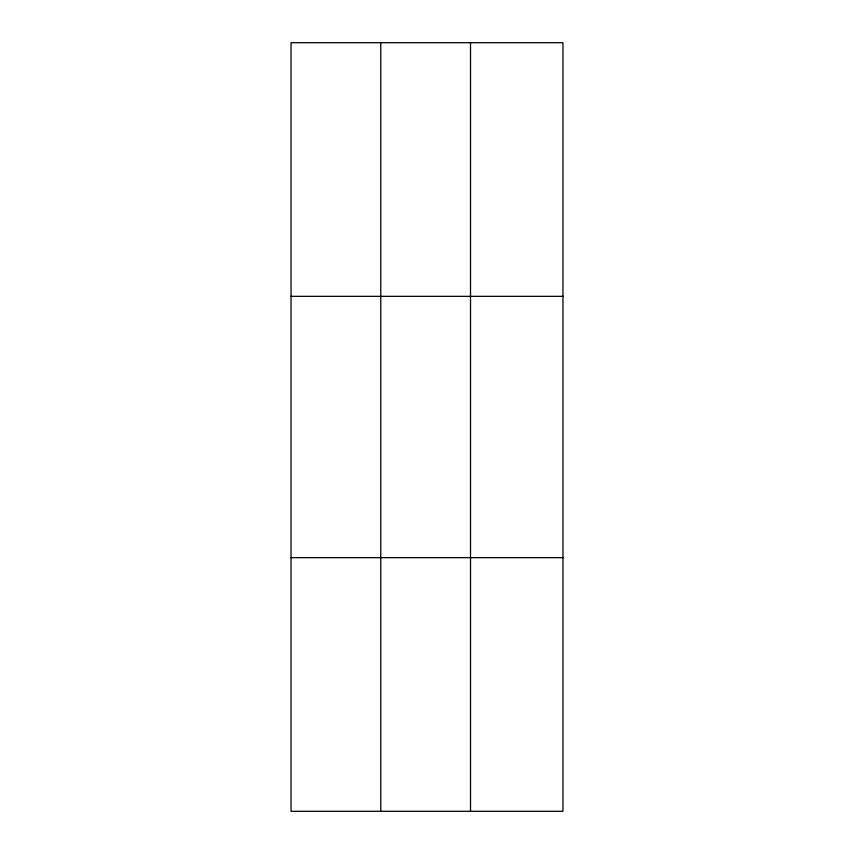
<?xml version="1.0" encoding="UTF-8"?>
<svg xmlns="http://www.w3.org/2000/svg" width="854" height="854" viewBox="0 0 854 854"><rect width="100%" height="100%" fill="white"/><g stroke="black" fill="none" stroke-linecap="round" stroke-linejoin="round"><path stroke-width="1.28" d="M380.767 42.7L380.767 811.3M470.511 42.7L470.511 811.3M562.967 296.338L562.967 42.7L291.033 42.7L291.033 811.3L562.967 811.3L562.967 296.338L291.033 296.338M291.033 557.662L562.967 557.662"/></g></svg>
